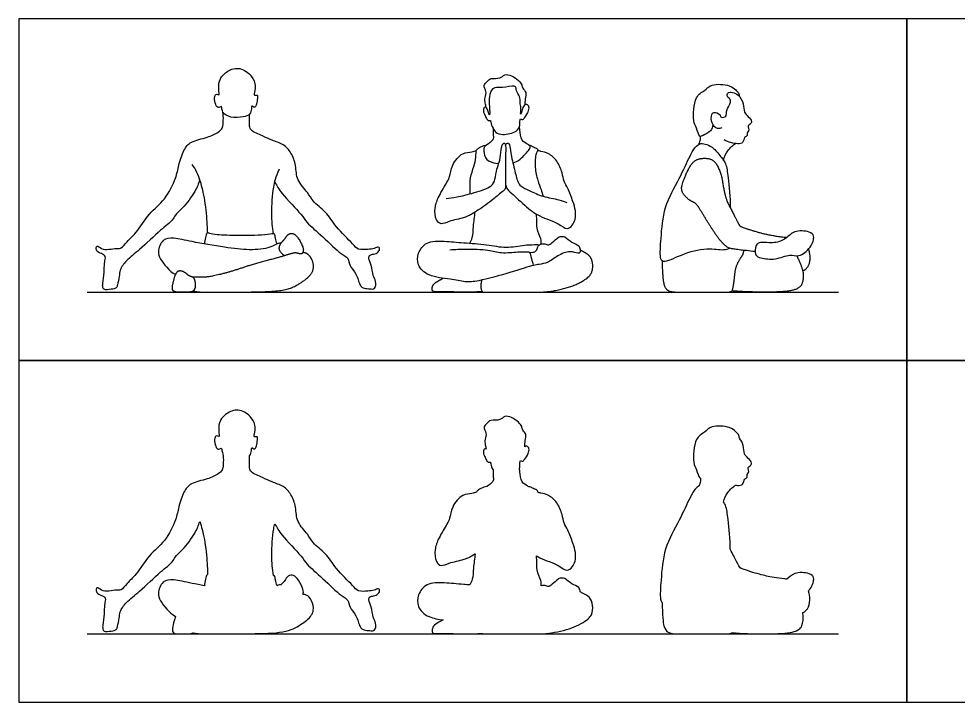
# Model space of a CAD drawing. Header units: millimetres. Extents: x 0.3 to 34.9, y 0.2 to 32.
# Drawn here: x 25.188 to 29.379, y 8.393 to 11.441 of the extents above; entities that cross this region are included whole.
import ezdxf

# ---------------------------------------------------------------- set-up
doc = ezdxf.new("R2010")
doc.units = ezdxf.units.MM
for name, color, linetype, true_color in [('AG-DIAGRAM', 7, 'Continuous', 0xfecc66), ('AG-OUTLINE', 7, 'Continuous', 0x8000ff), ('AG-PEOPLE', 7, 'Continuous', 0x66ccff), ('X-VPRT', 6, 'Continuous', 0xff00ff)]:
    doc.layers.add(name, color=color, linetype=linetype, true_color=true_color)

msp = doc.modelspace()

# ---------------------------------------------------------------- linework, layer by layer
at = {"layer": 'AG-DIAGRAM'}
for points in [[(25.4932, 10.2214), (28.846, 10.2214)], [(25.4932, 8.6974), (28.846, 8.6974)]]:
    msp.add_lwpolyline(points, dxfattribs=at)
at = {"layer": 'AG-OUTLINE'}
for points, knots in [([(25.9959, 9.199), (25.99, 9.181), (25.9773, 9.146), (25.9215, 9.0721), (25.8842, 9.0421), (25.875, 9.0148), (25.8163, 8.9732), (25.7296, 8.8862), (25.6691, 8.8429), (25.6376, 8.7971), (25.6376, 8.7686), (25.6287, 8.7311), (25.6254, 8.7148), (25.6007, 8.7097), (25.5673, 8.7053), (25.5624, 8.722), (25.5622, 8.738), (25.5707, 8.7872), (25.5691, 8.8234), (25.5756, 8.8497), (25.5733, 8.8631), (25.55, 8.8708), (25.532, 8.8831), (25.5327, 8.9011), (25.5421, 8.904), (25.5646, 8.8844), (25.599, 8.8899), (25.6306, 8.8937), (25.6466, 8.8909), (25.6724, 8.9266), (25.7162, 8.962), (25.7678, 9.0514), (25.8428, 9.1067), (25.891, 9.2053), (25.9004, 9.2616), (25.9221, 9.3317), (25.9553, 9.3722), (26.0286, 9.3853), (26.0776, 9.4087), (26.0998, 9.4274), (26.1012, 9.4657), (26.1008, 9.4885), (26.0993, 9.5004), (26.0951, 9.5072), (26.0946, 9.5187), (26.0927, 9.5282), (26.0741, 9.5146), (26.0629, 9.543), (26.0603, 9.5691), (26.0688, 9.5837), (26.0818, 9.5757), (26.083, 9.5825), (26.0783, 9.6102), (26.0833, 9.6509), (26.1184, 9.6864), (26.1759, 9.7038), (26.2298, 9.6641), (26.247, 9.6198), (26.2383, 9.584), (26.2379, 9.5739), (26.2554, 9.5805), (26.2527, 9.5601), (26.2508, 9.5376), (26.2437, 9.5202), (26.2331, 9.5245), (26.227, 9.53), (26.226, 9.5138), (26.2235, 9.4978), (26.2182, 9.4916), (26.2182, 9.4826), (26.2186, 9.465), (26.2159, 9.4372), (26.2238, 9.4155), (26.2781, 9.3945), (26.3165, 9.3733), (26.3705, 9.3587), (26.4057, 9.3188), (26.4267, 9.262), (26.4251, 9.1952), (26.4795, 9.1427), (26.4986, 9.1005), (26.5619, 9.0554), (26.6002, 8.9881), (26.6766, 8.916), (26.7004, 8.8846), (26.7455, 8.8878), (26.773, 8.8905), (26.7912, 8.9003), (26.8005, 8.8936), (26.7939, 8.8738), (26.7715, 8.8657), (26.7534, 8.8658), (26.7474, 8.8466), (26.7631, 8.8172), (26.7674, 8.7708), (26.7823, 8.7481), (26.7807, 8.7085), (26.7536, 8.7129), (26.7288, 8.7128), (26.7063, 8.728), (26.698, 8.7815), (26.6617, 8.8125), (26.6602, 8.8514), (26.621, 8.8681), (26.5461, 8.9447), (26.4715, 9.0063), (26.4511, 9.0454), (26.3575, 9.1373), (26.3404, 9.1711), (26.3304, 9.1887), (26.3285, 9.1811), (26.3212, 9.1428), (26.3136, 9.0455), (26.3198, 8.9873), (26.3244, 8.9575), (26.3262, 8.9572), (26.3325, 8.9549), (26.3319, 8.9359), (26.3379, 8.9206), (26.3404, 8.9122), (26.3421, 8.913), (26.349, 8.9158), (26.3542, 8.9158), (26.3589, 8.9162), (26.3618, 8.9201), (26.3649, 8.9237), (26.3727, 8.9317), (26.3773, 8.9378), (26.3865, 8.9528), (26.393, 8.9573), (26.4096, 8.9601), (26.4174, 8.9572), (26.4322, 8.9429), (26.4397, 8.9317), (26.4552, 8.9014), (26.4586, 8.8905), (26.4573, 8.8801), (26.4565, 8.8769), (26.4553, 8.8743), (26.4613, 8.8736), (26.4664, 8.8723), (26.4797, 8.8666), (26.4877, 8.8579), (26.502, 8.831), (26.5045, 8.8169), (26.5, 8.7874), (26.4903, 8.7729), (26.4565, 8.7447), (26.4361, 8.7319), (26.3888, 8.7089), (26.3515, 8.7022), (26.2496, 8.6983), (26.1962, 8.6974), (26.0841, 8.6974), (26.0441, 8.6974), (25.9959, 8.6974), (25.978, 8.6991), (25.9664, 8.7027), (25.9659, 8.7023), (25.9655, 8.702), (25.9608, 8.6988), (25.9532, 8.6974), (25.9314, 8.6974), (25.9182, 8.6974), (25.9026, 8.6974), (25.887, 8.6974), (25.8779, 8.7002), (25.8728, 8.7114), (25.8727, 8.7196), (25.8775, 8.7413), (25.8805, 8.7526), (25.8851, 8.7685), (25.8864, 8.7722), (25.8878, 8.7754), (25.8594, 8.7908), (25.8179, 8.844), (25.8068, 8.8761), (25.8269, 8.9368), (25.8836, 8.9407), (25.9423, 8.9258), (25.997, 8.9157), (26.0164, 8.9123), (26.0172, 8.9221), (26.0214, 8.939), (26.0248, 8.9602), (26.0296, 8.9616), (26.0303, 8.9617), (26.0302, 8.9744), (26.03, 9.0004), (26.021, 9.1081), (26.0046, 9.1717), (25.9969, 9.1961), (25.9959, 9.199)], [0, 0, 0, 0, 0.44055, 1.001714, 1.398801, 1.690066, 2.175069, 2.833384, 3.346324, 3.759373, 4.073605, 4.432632, 4.6536, 4.939149, 5.264777, 5.472723, 5.70767, 6.117881, 6.482662, 6.778132, 6.972841, 7.253217, 7.524608, 7.745197, 7.893697, 8.194732, 8.542992, 8.870472, 9.086903, 9.448812, 9.896949, 10.480708, 11.054594, 11.650418, 12.100863, 12.590074, 13.001683, 13.500354, 13.93141, 14.229352, 14.577526, 14.926894, 14.926894, 14.926894, 15.18992, 15.328407, 15.552364, 15.839384, 16.151478, 16.356725, 16.549361, 16.660667, 16.965223, 17.338768, 17.74095, 18.174809, 18.63091, 19.031771, 19.378753, 19.52018, 19.719057, 19.941344, 20.239025, 20.466699, 20.643382, 20.775576, 20.977899, 21.271406, 21.271406, 21.271406, 21.575113, 21.878833, 22.141983, 22.574487, 22.975753, 23.401663, 23.818978, 24.268869, 24.738897, 25.228918, 25.627114, 26.123168, 26.653229, 27.247432, 27.601793, 27.974561, 28.291859, 28.542285, 28.703543, 28.945629, 29.228915, 29.463895, 29.690897, 30.027521, 30.423226, 30.737251, 31.059603, 31.328507, 31.621565, 31.905094, 32.324359, 32.72364, 33.05634, 33.411833, 34.025833, 34.594582, 34.991852, 35.645095, 36.100615, 36.100615, 36.100615, 36.2549, 36.889595, 37.44561, 37.44561, 37.44561, 37.524687, 37.776853, 38.076893, 38.076893, 38.076893, 38.138613, 38.357307, 38.357307, 38.357307, 38.42594, 38.42594, 38.523249, 38.523249, 38.620559, 38.620559, 38.717868, 38.717868, 38.815178, 38.815178, 38.912487, 38.912487, 38.969968, 38.969968, 38.969968, 39.104071, 39.104071, 39.373722, 39.373722, 39.643373, 39.643373, 39.913024, 39.913024, 40.182675, 40.182675, 40.452326, 40.452326, 40.721977, 40.721977, 40.991628, 40.991628, 41.261279, 41.261279, 41.261279, 41.273398, 41.273398, 41.378628, 41.378628, 41.483857, 41.483857, 41.483857, 41.589086, 41.589086, 41.694315, 41.694315, 41.799544, 41.799544, 41.836852, 41.836852, 41.836852, 42.411599, 42.754697, 43.181481, 43.586069, 44.11929, 44.397679, 44.397679, 44.397679, 44.714169, 44.98143, 45.027217, 45.027217, 45.027217, 45.388242, 45.993195, 46.534251, 46.610197, 46.610197, 46.610197, 46.610197]), ([(27.0818, 8.7595), (27.06, 8.7624), (27.0099, 8.7705), (26.9639, 8.8158), (26.9671, 8.8728), (27.0061, 8.9269), (27.0894, 8.9259), (27.1512, 8.919), (27.1913, 8.9163), (27.2004, 8.9157), (27.2049, 8.9236), (27.2142, 8.9406), (27.216, 8.993), (27.2218, 9.0336), (27.2244, 9.0549), (27.2233, 9.0542), (27.206, 9.0435), (27.1775, 9.0274), (27.109, 9.0161), (27.0732, 8.9962), (27.0468, 9.0191), (27.0419, 9.0753), (27.0607, 9.1245), (27.0983, 9.1873), (27.1122, 9.2122), (27.1182, 9.266), (27.1646, 9.3217), (27.2087, 9.3211), (27.2234, 9.3275), (27.2306, 9.3299), (27.232, 9.3341), (27.2375, 9.3393), (27.2629, 9.3532), (27.2717, 9.3536), (27.2761, 9.3539), (27.2846, 9.3598), (27.3078, 9.3755), (27.3042, 9.3967), (27.3055, 9.4181), (27.3041, 9.4287), (27.2998, 9.4373), (27.2931, 9.4539), (27.2937, 9.4647), (27.2834, 9.4602), (27.2735, 9.4715), (27.2671, 9.491), (27.2597, 9.5019), (27.2624, 9.5232), (27.2708, 9.5228), (27.2734, 9.5214), (27.274, 9.521), (27.272, 9.5276), (27.2695, 9.5412), (27.2659, 9.5656), (27.2784, 9.5928), (27.257, 9.6195), (27.279, 9.6374), (27.2932, 9.6546), (27.3372, 9.6465), (27.3548, 9.6717), (27.388, 9.6639), (27.4174, 9.6428), (27.4333, 9.6226), (27.4355, 9.6055), (27.4552, 9.5884), (27.4466, 9.5587), (27.4464, 9.541), (27.4454, 9.5318), (27.4485, 9.534), (27.4574, 9.5371), (27.4674, 9.522), (27.4618, 9.5017), (27.4465, 9.4749), (27.4349, 9.4649), (27.4285, 9.471), (27.4269, 9.47), (27.4236, 9.4682), (27.4246, 9.4525), (27.4229, 9.441), (27.4226, 9.434), (27.4229, 9.4207), (27.4282, 9.3715), (27.4522, 9.3603), (27.4617, 9.3548), (27.4634, 9.3537), (27.4664, 9.3534), (27.4733, 9.3525), (27.4828, 9.3442), (27.504, 9.3381), (27.504, 9.3311), (27.5034, 9.3289), (27.5081, 9.3277), (27.5215, 9.3242), (27.5538, 9.3179), (27.5916, 9.2837), (27.6142, 9.2311), (27.6187, 9.1909), (27.6392, 9.1604), (27.6608, 9.1012), (27.6734, 9.0623), (27.6727, 9.0216), (27.6595, 8.9953), (27.6323, 8.9725), (27.5949, 9.0084), (27.5328, 9.0262), (27.5029, 9.0422), (27.4981, 9.0449), (27.4984, 9.0378), (27.5, 9.023), (27.4967, 8.9815), (27.5194, 8.936), (27.5191, 8.9198), (27.5194, 8.9121), (27.5228, 8.9132), (27.5331, 8.9147), (27.5491, 8.9061), (27.5638, 8.9129), (27.5863, 8.9365), (27.6031, 8.9467), (27.6269, 8.9473), (27.6538, 8.9155), (27.6862, 8.9118), (27.6927, 8.8909), (27.6932, 8.8843), (27.7124, 8.8757), (27.7259, 8.8673), (27.7415, 8.851), (27.7464, 8.8394), (27.7501, 8.8091), (27.7482, 8.7953), (27.7371, 8.7701), (27.7217, 8.7569), (27.6716, 8.729), (27.6413, 8.7179), (27.57, 8.7015), (27.5346, 8.6974), (27.4646, 8.6974), (27.4273, 8.6974), (27.3482, 8.6974), (27.3185, 8.6974), (27.2788, 8.6974), (27.2665, 8.6974), (27.2599, 8.6974), (27.2582, 8.6981), (27.2566, 8.6997), (27.2407, 8.6981), (27.2189, 8.6974), (27.1636, 8.6974), (27.1391, 8.6978), (27.0965, 8.6993), (27.0779, 8.6993), (27.0463, 8.6978), (27.037, 8.6995), (27.0317, 8.7081), (27.0315, 8.714), (27.0361, 8.7291), (27.041, 8.7354), (27.0564, 8.7458), (27.0675, 8.7521), (27.0818, 8.7595)], [7.872801, 7.872801, 7.872801, 7.872801, 8.249592, 8.713514, 9.124008, 9.563163, 10.066031, 10.60116, 10.756712, 10.756712, 10.756712, 11.054906, 11.46339, 11.92248, 11.92248, 11.92248, 11.950838, 12.361663, 12.836766, 13.18418, 13.4813, 13.896513, 14.325621, 14.808065, 15.11398, 15.526507, 16.000684, 16.364996, 16.638419, 16.638419, 16.638419, 16.835889, 17.123788, 17.331574, 17.331574, 17.331574, 17.672436, 17.926019, 18.250609, 18.250609, 18.250609, 18.557787, 18.712474, 18.867207, 19.077547, 19.337472, 19.551818, 19.793867, 19.946892, 19.99975, 19.99975, 19.99975, 20.26013, 20.541538, 20.844048, 21.143235, 21.417107, 21.682551, 22.041829, 22.333917, 22.64575, 22.996148, 23.279423, 23.509845, 23.782627, 24.087063, 24.388027, 24.388027, 24.388027, 24.526924, 24.749791, 25.012422, 25.335927, 25.539213, 25.696361, 25.696361, 25.696361, 26.00616, 26.00616, 26.00616, 26.269042, 26.655613, 26.971522, 27.047224, 27.047224, 27.047224, 27.221678, 27.429705, 27.692001, 27.822499, 27.822499, 27.822499, 28.002909, 28.339516, 28.744125, 29.177017, 29.533566, 29.878404, 30.3311, 30.704683, 31.059586, 31.371161, 31.669146, 32.04888, 32.590945, 32.697328, 32.697328, 32.697328, 32.961931, 33.33002, 33.733986, 34.009945, 34.009945, 34.009945, 34.150023, 34.401945, 34.621884, 34.947868, 35.201656, 35.460117, 35.820233, 36.156242, 36.349168, 36.349168, 36.349168, 36.558161, 36.558161, 36.767153, 36.767153, 36.976145, 36.976145, 37.185137, 37.185137, 37.39413, 37.39413, 37.603122, 37.603122, 37.812114, 37.812114, 38.021106, 38.021106, 38.230099, 38.230099, 38.317019, 38.317019, 38.317019, 38.461997, 38.461997, 38.606975, 38.606975, 38.751954, 38.751954, 38.896932, 38.896932, 39.04191, 39.04191, 39.186888, 39.186888, 39.331866, 39.331866, 39.331866, 39.331866]), ([(28.3698, 8.703), (28.3698, 8.703), (28.3698, 8.703), (28.3669, 8.6993), (28.3549, 8.6974), (28.3125, 8.6974), (28.2801, 8.6974), (28.193, 8.6974), (28.1591, 8.6974), (28.1103, 8.6974), (28.094, 8.6997), (28.0775, 8.7088), (28.0712, 8.7183), (28.0622, 8.7471), (28.0594, 8.7819), (28.0584, 8.8371), (28.0547, 8.8399), (28.0474, 8.8595), (28.0546, 8.9433), (28.0634, 9.0797), (28.1352, 9.1998), (28.1801, 9.3024), (28.2033, 9.3419), (28.2176, 9.3544), (28.2229, 9.3571), (28.2261, 9.3637), (28.2303, 9.378), (28.2303, 9.3874), (28.23, 9.3921), (28.229, 9.3921), (28.2218, 9.3943), (28.2124, 9.4339), (28.194, 9.4588), (28.2004, 9.5722), (28.2487, 9.5941), (28.2768, 9.6292), (28.3599, 9.623), (28.3866, 9.6001), (28.3999, 9.5872), (28.4028, 9.5757), (28.4033, 9.5702), (28.4108, 9.5613), (28.4242, 9.5356), (28.4212, 9.4992), (28.4422, 9.4813), (28.462, 9.4598), (28.4524, 9.4458), (28.4405, 9.4413), (28.4429, 9.4273), (28.4467, 9.4162), (28.4353, 9.409), (28.4404, 9.3935), (28.424, 9.3906), (28.4206, 9.3597), (28.4037, 9.3587), (28.3891, 9.3601), (28.3856, 9.3605), (28.3796, 9.3563), (28.368, 9.3464), (28.3491, 9.329), (28.3356, 9.3005), (28.3322, 9.2853), (28.3357, 9.2803), (28.3458, 9.2632), (28.3538, 9.2037), (28.3624, 9.1192), (28.3619, 9.0749), (28.362, 9.0748), (28.362, 9.0747), (28.3735, 9.0533), (28.383, 9.0349), (28.3978, 9.0043), (28.4032, 8.9952), (28.4097, 8.9894), (28.4254, 8.9835), (28.4816, 8.966), (28.5051, 8.9595), (28.5426, 8.9512), (28.5701, 8.9469), (28.6092, 8.9422), (28.6122, 8.9418), (28.6151, 8.9414), (28.6262, 8.9505), (28.6485, 8.9742), (28.7147, 8.9701), (28.7414, 8.9484), (28.729, 8.9115), (28.7138, 8.8922), (28.7112, 8.8892), (28.7127, 8.8842), (28.714, 8.8784), (28.7184, 8.8553), (28.718, 8.8401), (28.7104, 8.8132), (28.7043, 8.8033), (28.6921, 8.7942), (28.6888, 8.7926), (28.6857, 8.7922), (28.6866, 8.7883), (28.6872, 8.7847), (28.6892, 8.7639), (28.6874, 8.7481), (28.6768, 8.7203), (28.6624, 8.7106), (28.6154, 8.7), (28.5755, 8.6974), (28.4628, 8.6974), (28.413, 8.6993), (28.3698, 8.703)], [-1.115662, -1.115662, -1.115662, -1.115662, -1.02299, -1.02299, -0.930319, -0.930319, -0.744255, -0.744255, -0.558191, -0.558191, -0.372127, -0.372127, -0.186064, -0.186064, 0, 0, 0, 0.187848, 0.717218, 1.394433, 2.078313, 2.68187, 3.082643, 3.283911, 3.283911, 3.283911, 3.553008, 3.767086, 3.767086, 3.767086, 3.820658, 4.176178, 4.522402, 5.100021, 5.497159, 5.866276, 6.368835, 6.705901, 6.943136, 7.176193, 7.176193, 7.176193, 7.487958, 7.83529, 8.131498, 8.423484, 8.632493, 8.822866, 9.024146, 9.211079, 9.399979, 9.60039, 9.800298, 10.08944, 10.359701, 10.441692, 10.441692, 10.441692, 10.709511, 10.999255, 11.390737, 11.390737, 11.390737, 11.577357, 12.031527, 12.691914, 12.691914, 12.691914, 12.692775, 12.692775, 12.878834, 12.878834, 13.064894, 13.064894, 13.250953, 13.250953, 13.437013, 13.437013, 13.623072, 13.623072, 13.638641, 13.638641, 13.638641, 13.991049, 14.446814, 14.746716, 15.154498, 15.232924, 15.232924, 15.232924, 15.304171, 15.304171, 15.49023, 15.49023, 15.67629, 15.67629, 15.758081, 15.758081, 15.758081, 15.813917, 15.813917, 16.112327, 16.112327, 16.410737, 16.410737, 16.709147, 16.709147, 17.007556, 17.007556, 17.007556, 17.007556])]:
    msp.add_open_spline(points, degree=3, knots=knots, dxfattribs=at)
at = {"layer": 'AG-PEOPLE'}
for points, degree, knots in [([(26.0993, 11.0244), (26.1053, 11.0145), (26.1352, 10.9964), (26.1874, 11.0023), (26.2219, 11.0111), (26.226, 11.0378), (26.227, 11.054), (26.2331, 11.0485), (26.2437, 11.0442), (26.2508, 11.0616), (26.2527, 11.0841), (26.2554, 11.1045), (26.2379, 11.0979), (26.2383, 11.108), (26.247, 11.1438), (26.2298, 11.1881), (26.1759, 11.2278), (26.1184, 11.2104), (26.0833, 11.1749), (26.0783, 11.1342), (26.083, 11.1065), (26.0818, 11.0997), (26.0688, 11.1077), (26.0603, 11.0931), (26.0629, 11.067), (26.0741, 11.0386), (26.0927, 11.0522), (26.0946, 11.0427), (26.0951, 11.0312), (26.0993, 11.0244)], 3, [0, 0, 0, 0, 0.377796, 0.806917, 1.13632, 1.429827, 1.63215, 1.764344, 1.941027, 2.168701, 2.466383, 2.688669, 2.887546, 3.028973, 3.375955, 3.776817, 4.232918, 4.666776, 5.068959, 5.442503, 5.747059, 5.858365, 6.051001, 6.256248, 6.568342, 6.855362, 7.079319, 7.217806, 7.480832, 7.480832, 7.480832, 7.480832]), ([(27.274, 11.045), (27.272, 11.0516), (27.2695, 11.0652), (27.2659, 11.0896), (27.2784, 11.1168), (27.257, 11.1435), (27.279, 11.1614), (27.2932, 11.1786), (27.3372, 11.1705), (27.3548, 11.1957), (27.388, 11.1879), (27.4174, 11.1668), (27.4333, 11.1466), (27.4355, 11.1295), (27.4552, 11.1124), (27.4466, 11.0827), (27.4464, 11.065), (27.4454, 11.0558)], 3, [0, 0, 0, 0, 0.26038, 0.541788, 0.844298, 1.143486, 1.417357, 1.682801, 2.042079, 2.334168, 2.646, 2.996399, 3.279673, 3.510096, 3.782877, 4.087313, 4.388278, 4.388278, 4.388278, 4.388278]), ([(28.285, 10.968), (28.2834, 10.9584), (28.2785, 10.9377), (28.2419, 10.9222), (28.2239, 10.9098), (28.2124, 10.9579), (28.194, 10.9828), (28.2004, 11.0962), (28.2487, 11.1181), (28.2768, 11.1532), (28.3599, 11.147), (28.3866, 11.1241), (28.3999, 11.1112), (28.4028, 11.0997), (28.4033, 11.0942)], 3, [0, 0, 0, 0, 0.308587, 0.66529, 0.88229, 1.23781, 1.584034, 2.161654, 2.558792, 2.927909, 3.430467, 3.767533, 4.004768, 4.237825, 4.237825, 4.237825, 4.237825]), ([(27.4269, 10.994), (27.4236, 10.9922), (27.4256, 10.9606), (27.4105, 10.9361), (27.3478, 10.9188), (27.3158, 10.9327), (27.3038, 10.9516), (27.2931, 10.9779), (27.2937, 10.9887), (27.2834, 10.9842), (27.2735, 10.9955), (27.2671, 11.015), (27.2597, 11.0259), (27.2624, 11.0472), (27.2731, 11.0467), (27.2789, 11.0403), (27.2886, 11.0017), (27.2898, 11.0304), (27.2859, 11.0718), (27.2887, 11.1124), (27.311, 11.1385), (27.3456, 11.1287), (27.3985, 11.1467), (27.4092, 11.1312), (27.4054, 11.118), (27.4275, 11.0942), (27.4223, 11.0661), (27.4304, 11.0456), (27.425, 11.0059), (27.4345, 11.0305), (27.4357, 11.0503), (27.4558, 11.0636), (27.4674, 11.046), (27.4618, 11.0257), (27.4465, 10.9989), (27.4349, 10.9889), (27.4285, 10.995), (27.4269, 10.994)], 3, [0, 0, 0, 0, 0.3098, 0.621701, 1.069636, 1.394642, 1.664472, 1.971649, 2.126337, 2.28107, 2.491409, 2.751335, 2.965681, 3.20773, 3.360755, 3.539157, 3.842364, 4.051891, 4.442527, 4.808666, 5.109747, 5.447845, 5.862004, 6.06635, 6.264272, 6.574728, 6.869136, 7.158594, 7.451326, 7.660593, 7.933934, 8.175308, 8.398174, 8.660806, 8.984311, 9.187597, 9.344744, 9.344744, 9.344744, 9.344744]), ([(28.3249, 10.9548), (28.3187, 10.9521), (28.3034, 10.9468), (28.2753, 10.9738), (28.2774, 11.0132), (28.2883, 11.0265), (28.3198, 11.0163), (28.3186, 10.9978), (28.3494, 11.0035), (28.3424, 11.0335), (28.3659, 11.0618), (28.3639, 11.0832), (28.3465, 11.0929), (28.3496, 11.1147), (28.3749, 11.113), (28.4008, 11.1025), (28.4244, 11.0623), (28.4212, 11.0232), (28.4422, 11.0053), (28.462, 10.9838), (28.4524, 10.9698), (28.4405, 10.9653), (28.4429, 10.9513), (28.4467, 10.9402), (28.4353, 10.933), (28.4404, 10.9175), (28.424, 10.9146), (28.4206, 10.8837), (28.3939, 10.8821), (28.3528, 10.8891), (28.3358, 10.9009)], 3, [0, 0, 0, 0, 0.257195, 0.591021, 0.940399, 1.15301, 1.453478, 1.661673, 1.917681, 2.208556, 2.550057, 2.794047, 3.034426, 3.258686, 3.51927, 3.822332, 4.203557, 4.550889, 4.847097, 5.139082, 5.348091, 5.538465, 5.739744, 5.926677, 6.115577, 6.315988, 6.515897, 6.805039, 7.0753, 7.527489, 7.527489, 7.527489, 7.527489]), ([(25.9959, 10.723), (25.99, 10.705), (25.9773, 10.67), (25.9215, 10.5961), (25.8842, 10.5661), (25.875, 10.5388), (25.8163, 10.4972), (25.7296, 10.4102), (25.6691, 10.3669), (25.6376, 10.3211), (25.6376, 10.2926), (25.6287, 10.2551), (25.6254, 10.2388), (25.6007, 10.2337), (25.5673, 10.2293), (25.5624, 10.246), (25.5622, 10.262), (25.5707, 10.3112), (25.5691, 10.3474), (25.5756, 10.3737), (25.5733, 10.3871), (25.55, 10.3948), (25.532, 10.4071), (25.5327, 10.4251), (25.5421, 10.428), (25.5646, 10.4084), (25.599, 10.4139), (25.6306, 10.4177), (25.6466, 10.4149), (25.6724, 10.4506), (25.7162, 10.486), (25.7678, 10.5754), (25.8428, 10.6307), (25.891, 10.7293), (25.9004, 10.7856), (25.9221, 10.8557), (25.9553, 10.8962), (26.0286, 10.9093), (26.0776, 10.9327), (26.0998, 10.9514), (26.1012, 10.9897), (26.1008, 11.0125), (26.0993, 11.0244)], 3, [0, 0, 0, 0, 0.44055, 1.001714, 1.398801, 1.690066, 2.175069, 2.833384, 3.346324, 3.759373, 4.073605, 4.432632, 4.6536, 4.939149, 5.264777, 5.472723, 5.70767, 6.117881, 6.482662, 6.778132, 6.972841, 7.253217, 7.524608, 7.745197, 7.893697, 8.194732, 8.542992, 8.870472, 9.086903, 9.448812, 9.896949, 10.480708, 11.054594, 11.650418, 12.100863, 12.590074, 13.001683, 13.500354, 13.93141, 14.229352, 14.577526, 14.926894, 14.926894, 14.926894, 14.926894]), ([(26.3304, 10.7127), (26.3404, 10.6951), (26.3575, 10.6613), (26.4511, 10.5694), (26.4715, 10.5303), (26.5461, 10.4687), (26.621, 10.3921), (26.6602, 10.3754), (26.6617, 10.3365), (26.698, 10.3055), (26.7063, 10.252), (26.7288, 10.2368), (26.7536, 10.2369), (26.7807, 10.2325), (26.7823, 10.2721), (26.7674, 10.2948), (26.7631, 10.3412), (26.7474, 10.3706), (26.7534, 10.3898), (26.7715, 10.3897), (26.7939, 10.3978), (26.8005, 10.4176), (26.7912, 10.4243), (26.773, 10.4145), (26.7455, 10.4118), (26.7004, 10.4086), (26.6766, 10.44), (26.6002, 10.5121), (26.5619, 10.5794), (26.4986, 10.6245), (26.4795, 10.6667), (26.4251, 10.7192), (26.4267, 10.786), (26.4057, 10.8428), (26.3705, 10.8827), (26.3165, 10.8973), (26.2781, 10.9185), (26.2238, 10.9395), (26.2159, 10.9612), (26.2186, 10.989), (26.2182, 11.0066), (26.2182, 11.0156)], 3, [0, 0, 0, 0, 0.45552, 1.108763, 1.506033, 2.074782, 2.688782, 3.044275, 3.376975, 3.776256, 4.195521, 4.47905, 4.772108, 5.041012, 5.363364, 5.677389, 6.073094, 6.409718, 6.63672, 6.8717, 7.154986, 7.397072, 7.55833, 7.808756, 8.126054, 8.498822, 8.853183, 9.447386, 9.977447, 10.473501, 10.871697, 11.361718, 11.831746, 12.281637, 12.698952, 13.124862, 13.526128, 13.958632, 14.221782, 14.525502, 14.829209, 14.829209, 14.829209, 14.829209]), ([(27.3041, 10.9527), (27.3055, 10.9421), (27.3042, 10.9207), (27.3078, 10.8995), (27.2757, 10.8777), (27.2624, 10.8683), (27.2624, 10.8399), (27.2756, 10.8045), (27.3129, 10.7962), (27.3296, 10.7948)], 3, [0, 0, 0, 0, 0.32459, 0.578173, 0.919035, 1.146086, 1.432429, 1.802745, 2.080575, 2.080575, 2.080575, 2.080575]), ([(27.3926, 10.7985), (27.4049, 10.8016), (27.429, 10.8141), (27.4649, 10.856), (27.4733, 10.8716), (27.4568, 10.8822), (27.4282, 10.8955), (27.4229, 10.9447), (27.4226, 10.958), (27.4229, 10.965)], 3, [2.468016, 2.468016, 2.468016, 2.468016, 2.762727, 3.203794, 3.414358, 3.641142, 3.957051, 4.343622, 4.606504, 4.606504, 4.606504, 4.606504]), ([(28.2229, 10.8811), (28.2261, 10.8877), (28.2303, 10.902), (28.2303, 10.9114), (28.23, 10.9161)], 3, [0, 0, 0, 0, 0.2690972, 0.4831744, 0.4831744, 0.4831744, 0.4831744]), ([(27.0944, 10.6388), (27.1103, 10.6406), (27.1433, 10.645), (27.2191, 10.6636), (27.299, 10.6893), (27.3146, 10.7236), (27.3192, 10.7709), (27.3335, 10.8003), (27.3382, 10.8429), (27.3445, 10.8833), (27.3563, 10.8883), (27.3622, 10.87), (27.3587, 10.8245), (27.3598, 10.7005), (27.3599, 10.6788), (27.3358, 10.6625), (27.288, 10.6204), (27.2212, 10.576), (27.1775, 10.5514), (27.109, 10.5401), (27.0732, 10.5202), (27.0468, 10.5431), (27.0419, 10.5993), (27.0607, 10.6485), (27.0983, 10.7113), (27.1122, 10.7362), (27.1182, 10.79), (27.1646, 10.8457), (27.2087, 10.8451), (27.2234, 10.8515), (27.2306, 10.8539)], 3, [0, 0, 0, 0, 0.397323, 0.912542, 1.426546, 1.761728, 2.14919, 2.476335, 2.859424, 3.21807, 3.371253, 3.578428, 3.983881, 4.624028, 4.876111, 5.158421, 5.622254, 6.137029, 6.547854, 7.022958, 7.370371, 7.667492, 8.082704, 8.511813, 8.994256, 9.300172, 9.712698, 10.186876, 10.551188, 10.82461, 10.82461, 10.82461, 10.82461]), ([(27.2028, 10.6602), (27.2022, 10.6674), (27.2013, 10.6823), (27.2014, 10.7331), (27.2184, 10.7806), (27.2287, 10.8209), (27.2284, 10.8547), (27.2375, 10.8633), (27.2629, 10.8772), (27.2717, 10.8776), (27.2761, 10.8779)], 3, [0, 0, 0, 0, 0.267537, 0.669731, 1.082508, 1.458204, 1.776224, 1.973694, 2.261593, 2.469379, 2.469379, 2.469379, 2.469379]), ([(27.3601, 10.8724), (27.3602, 10.8765), (27.3634, 10.8848), (27.3733, 10.8877), (27.3785, 10.8762), (27.3828, 10.8396), (27.3989, 10.7712), (27.4127, 10.7146), (27.4268, 10.6926), (27.4703, 10.6729), (27.5255, 10.6458), (27.5976, 10.6355), (27.6219, 10.626), (27.634, 10.6217)], 3, [0, 0, 0, 0, 0.201229, 0.359082, 0.534145, 0.877146, 1.371726, 1.806229, 2.08524, 2.467471, 2.928947, 3.412723, 3.768494, 3.768494, 3.768494, 3.768494]), ([(27.4634, 10.8777), (27.4664, 10.8774), (27.4733, 10.8765), (27.4828, 10.8682), (27.5052, 10.8618), (27.5032, 10.8499), (27.4933, 10.8386), (27.4889, 10.7755), (27.5025, 10.7218), (27.5186, 10.6794), (27.5247, 10.659), (27.5277, 10.649)], 3, [0, 0, 0, 0, 0.174455, 0.382482, 0.644778, 0.809747, 1.022586, 1.467351, 1.908838, 2.289029, 2.608778, 2.608778, 2.608778, 2.608778]), ([(28.3606, 10.4168), (28.3517, 10.4136), (28.3321, 10.4049), (28.2529, 10.4205), (28.1483, 10.3919), (28.0625, 10.3477), (28.047, 10.379), (28.0546, 10.4673), (28.0634, 10.6037), (28.1352, 10.7238), (28.1801, 10.8264), (28.2052, 10.869), (28.2295, 10.8878), (28.2606, 10.8791), (28.2898, 10.8655), (28.3233, 10.8209), (28.345, 10.7937), (28.3538, 10.7277), (28.3624, 10.6432), (28.3619, 10.5989)], 3, [0, 0, 0, 0, 0.305116, 0.80133, 1.42514, 1.948576, 2.210548, 2.739918, 3.417133, 4.101013, 4.70457, 5.105343, 5.4023, 5.698957, 6.07545, 6.499731, 6.829042, 7.283212, 7.943599, 7.943599, 7.943599, 7.943599]), ([(28.3322, 10.8093), (28.3356, 10.8245), (28.3491, 10.853), (28.368, 10.8704), (28.3796, 10.8803), (28.3856, 10.8845)], 3, [0, 0, 0, 0, 0.3914819, 0.6812258, 0.9490451, 0.9490451, 0.9490451, 0.9490451]), ([(27.3597, 10.703), (27.3607, 10.6957), (27.3665, 10.68), (27.3818, 10.6677), (27.4484, 10.6044), (27.5078, 10.5573), (27.5949, 10.5324), (27.6323, 10.4965), (27.6595, 10.5193), (27.6727, 10.5456), (27.6734, 10.5863), (27.6608, 10.6252), (27.6392, 10.6844), (27.6187, 10.7149), (27.6142, 10.7551), (27.5916, 10.8077), (27.5538, 10.8419), (27.5215, 10.8482), (27.5081, 10.8517), (27.5034, 10.8529)], 3, [0, 0, 0, 0, 0.270128, 0.522429, 1.059601, 1.580124, 2.122188, 2.501922, 2.799908, 3.111482, 3.466386, 3.839968, 4.292664, 4.637502, 4.994051, 5.426944, 5.831553, 6.168159, 6.34857, 6.34857, 6.34857, 6.34857]), ([(28.4736, 10.4021), (28.3702, 10.4131), (28.3466, 10.4218), (28.3111, 10.4583), (28.2676, 10.5244), (28.22, 10.603), (28.2079, 10.6189), (28.1795, 10.6303), (28.1421, 10.6698), (28.1502, 10.7157), (28.192, 10.8041), (28.2366, 10.821), (28.2909, 10.8136), (28.3216, 10.7521), (28.3331, 10.681), (28.3449, 10.6307), (28.3793, 10.5666), (28.4015, 10.5207), (28.4113, 10.5119), (28.4957, 10.4856), (28.552, 10.4731), (28.6107, 10.466), (28.6151, 10.4654)], 2, [0, 0, 0, 0.186059, 0.372119, 0.558178, 0.744238, 0.930297, 1.116357, 1.302416, 1.488476, 1.674535, 1.860595, 2.046654, 2.232714, 2.418773, 2.604833, 2.790892, 2.976952, 3.163011, 3.349071, 3.53513, 3.72119, 3.736758, 3.736758, 3.736758]), ([(26.0303, 10.4857), (26.0302, 10.4984), (26.03, 10.5244), (26.021, 10.6321), (26.0004, 10.712), (25.9847, 10.7555), (25.9698, 10.7798), (25.9618, 10.7909)], 3, [0, 0, 0, 0, 0.361025, 0.965978, 1.507034, 1.897386, 2.272073, 2.272073, 2.272073, 2.272073]), ([(26.3244, 10.4815), (26.3198, 10.5113), (26.3136, 10.5695), (26.323, 10.6904), (26.335, 10.7335), (26.3516, 10.7719)], 3, [0, 0, 0, 0, 0.556015, 1.190711, 1.670834, 1.670834, 1.670834, 1.670834]), ([(27.2004, 10.4397), (27.2049, 10.4476), (27.2142, 10.4646), (27.216, 10.517), (27.2218, 10.5576), (27.2244, 10.5789)], 3, [0, 0, 0, 0, 0.298194, 0.706678, 1.165768, 1.165768, 1.165768, 1.165768]), ([(27.5194, 10.4361), (27.5191, 10.4438), (27.5194, 10.46), (27.4967, 10.5055), (27.5, 10.547), (27.4984, 10.5618), (27.4981, 10.5689)], 3, [0, 0, 0, 0, 0.275959, 0.679925, 1.048014, 1.312617, 1.312617, 1.312617, 1.312617]), ([(26.3404, 10.4362), (26.3379, 10.4446), (26.3319, 10.4599), (26.3327, 10.4863), (26.2916, 10.4742), (26.1726, 10.4731), (26.0769, 10.4761), (26.0419, 10.4813), (26.0257, 10.4895), (26.0214, 10.463), (26.0172, 10.4461), (26.0164, 10.4363)], 3, [0, 0, 0, 0, 0.30004, 0.552207, 0.876856, 1.531657, 2.114848, 2.452698, 2.653883, 2.921144, 3.237634, 3.237634, 3.237634, 3.237634]), ([(28.6687, 10.3849), (28.6546, 10.382), (28.6262, 10.3933), (28.5651, 10.3633), (28.5004, 10.3721), (28.4708, 10.3833), (28.4739, 10.4329), (28.4981, 10.4466), (28.5606, 10.4369), (28.6127, 10.4581), (28.6455, 10.4983), (28.7147, 10.4941), (28.7414, 10.4724), (28.7231, 10.418), (28.686, 10.3885), (28.6687, 10.3849)], 3, [0, 0, 0, 0, 0.36859, 0.832729, 1.292839, 1.588563, 1.955242, 2.23372, 2.680623, 3.105628, 3.507617, 3.963382, 4.263284, 4.671066, 5.123621, 5.123621, 5.123621, 5.123621]), ([(26.3589, 10.4402), (26.3542, 10.4398), (26.3433, 10.4398), (26.307, 10.4151), (26.2134, 10.4071), (26.1074, 10.4211), (25.9631, 10.4445), (25.8836, 10.4647), (25.8269, 10.4608), (25.8068, 10.4001), (25.8179, 10.368), (25.8594, 10.3148), (25.8878, 10.2994)], 3, [0, 0, 0, 0, 0.218694, 0.587546, 1.145219, 1.765419, 2.473731, 3.006951, 3.41154, 3.838323, 4.181422, 4.756169, 4.756169, 4.756169, 4.756169]), ([(27.4679, 10.3976), (27.4727, 10.3974), (27.4819, 10.3989), (27.4994, 10.4045), (27.5027, 10.4243), (27.512, 10.4341), (27.5304, 10.4401), (27.5491, 10.4301), (27.5638, 10.4369), (27.5863, 10.4605), (27.6031, 10.4707), (27.6269, 10.4713), (27.6538, 10.4395), (27.6906, 10.4353), (27.6962, 10.3957), (27.6806, 10.3932), (27.6463, 10.4086), (27.5906, 10.3846), (27.5518, 10.3524), (27.5085, 10.3444), (27.4824, 10.3417), (27.3808, 10.3084), (27.2429, 10.2702), (27.1797, 10.2643), (27.1131, 10.2822), (27.0167, 10.2878), (26.9639, 10.3398), (26.9671, 10.3968), (27.0061, 10.4509), (27.0894, 10.4499), (27.1731, 10.4406), (27.2752, 10.436), (27.3613, 10.4152), (27.4445, 10.4342), (27.4901, 10.4333), (27.5127, 10.4331)], 3, [0, 0, 0, 0, 0.215987, 0.448898, 0.693125, 0.899284, 1.14201, 1.393932, 1.61387, 1.939854, 2.193643, 2.452103, 2.81222, 3.148228, 3.461533, 3.644622, 3.982411, 4.420923, 4.835405, 5.198649, 5.4856, 6.07272, 6.771516, 7.219067, 7.688546, 8.249592, 8.713514, 9.124008, 9.563163, 10.066031, 10.60116, 11.17894, 11.718016, 12.238748, 12.710674, 12.710674, 12.710674, 12.710674]), ([(26.4235, 10.3971), (26.4049, 10.3942), (26.3499, 10.3761), (26.2323, 10.3459), (26.1346, 10.3123), (26.04, 10.2891), (25.9974, 10.2878), (25.9646, 10.2886)], 2, [2.492297, 2.492297, 2.492297, 2.696511, 2.966162, 3.235813, 3.505464, 3.775115, 4.044766, 4.044766, 4.044766]), ([(25.9664, 10.2267), (25.9838, 10.2214), (26.0561, 10.2214), (26.2242, 10.2214), (26.3769, 10.2272), (26.448, 10.2617), (26.4988, 10.304), (26.5056, 10.3482), (26.4841, 10.3887), (26.4642, 10.3973), (26.4553, 10.3983)], 2, [0, 0, 0, 0.269651, 0.539302, 0.808953, 1.078604, 1.348255, 1.617906, 1.887557, 2.157208, 2.291311, 2.291311, 2.291311]), ([(27.4847, 10.3406), (27.4824, 10.3513), (27.4763, 10.37), (27.4704, 10.401), (27.4553, 10.3989), (27.4124, 10.4008), (27.3403, 10.3915), (27.282, 10.4115), (27.1825, 10.4123), (27.1352, 10.411), (27.1109, 10.4093)], 3, [0, 0, 0, 0, 0.327764, 0.624628, 0.813839, 1.18558, 1.672888, 2.126972, 2.690594, 3.180303, 3.180303, 3.180303, 3.180303]), ([(28.7112, 10.4132), (28.7134, 10.4057), (28.72, 10.3709), (28.7085, 10.3304), (28.6903, 10.3168), (28.6857, 10.3162)], 2, [4.2081212, 4.2081212, 4.2081212, 4.2793681, 4.4654276, 4.6514871, 4.7332784, 4.7332784, 4.7332784])]:
    msp.add_open_spline(points, degree=degree, knots=knots, dxfattribs=at)
for points in [[(26.3731, 10.3838), (26.3518, 10.401), (26.3495, 10.4265), (26.3612, 10.444), (26.375, 10.458), (26.3888, 10.4805), (26.4137, 10.4848), (26.4359, 10.4633), (26.459, 10.4178), (26.4565, 10.3981), (26.4486, 10.3895), (26.4235, 10.3971)], [(27.2534, 10.2752), (27.2471, 10.248), (27.2549, 10.2214), (27.2688, 10.2214), (27.3284, 10.2214), (27.4471, 10.2214), (27.5521, 10.2214), (27.6591, 10.246), (27.7343, 10.2878), (27.751, 10.3256), (27.7455, 10.3709), (27.7219, 10.3954), (27.6932, 10.4083)], [(28.0584, 10.3611), (28.0599, 10.2783), (28.0734, 10.2351), (28.0981, 10.2214), (28.1713, 10.2214), (28.3019, 10.2214), (28.3656, 10.2214), (28.3741, 10.2328), (28.3808, 10.2814), (28.3876, 10.3394), (28.4139, 10.3826), (28.421, 10.391), (28.4229, 10.4077)], [(28.6587, 10.384), (28.685, 10.3318), (28.69, 10.2791), (28.6742, 10.2373), (28.6036, 10.2214), (28.4346, 10.2214), (28.3698, 10.227)], [(25.9026, 10.2214), (25.926, 10.2214), (25.9587, 10.2214), (25.9713, 10.2299), (25.9771, 10.2502), (25.9733, 10.2747), (25.9664, 10.2897), (25.9461, 10.2947), (25.9266, 10.3131), (25.903, 10.3195), (25.8891, 10.3059), (25.8787, 10.2707), (25.8715, 10.2382), (25.8792, 10.2214), (25.9026, 10.2214)], [(27.2566, 10.2237), (27.2327, 10.2214), (27.1498, 10.2214), (27.0858, 10.2237), (27.0384, 10.2214), (27.0304, 10.2342), (27.0372, 10.2569), (27.0603, 10.2724), (27.0818, 10.2835)]]:
    msp.add_open_spline(points, degree=2, dxfattribs=at)
at = {"layer": 'X-VPRT'}
for points in [[(25.1884, 11.4406), (25.1884, 9.9166), (29.1508, 9.9166), (29.1508, 11.4406)], [(29.1508, 11.4406), (29.1508, 9.9166), (32.5036, 9.9166), (32.5036, 11.4406)], [(25.1884, 9.9166), (25.1884, 8.3926), (29.1508, 8.3926), (29.1508, 9.9166)], [(29.1508, 9.9166), (29.1508, 8.3926), (32.5036, 8.3926), (32.5036, 9.9166)]]:
    msp.add_lwpolyline(points, close=True, dxfattribs=at)

doc.saveas('drawing.dxf')
